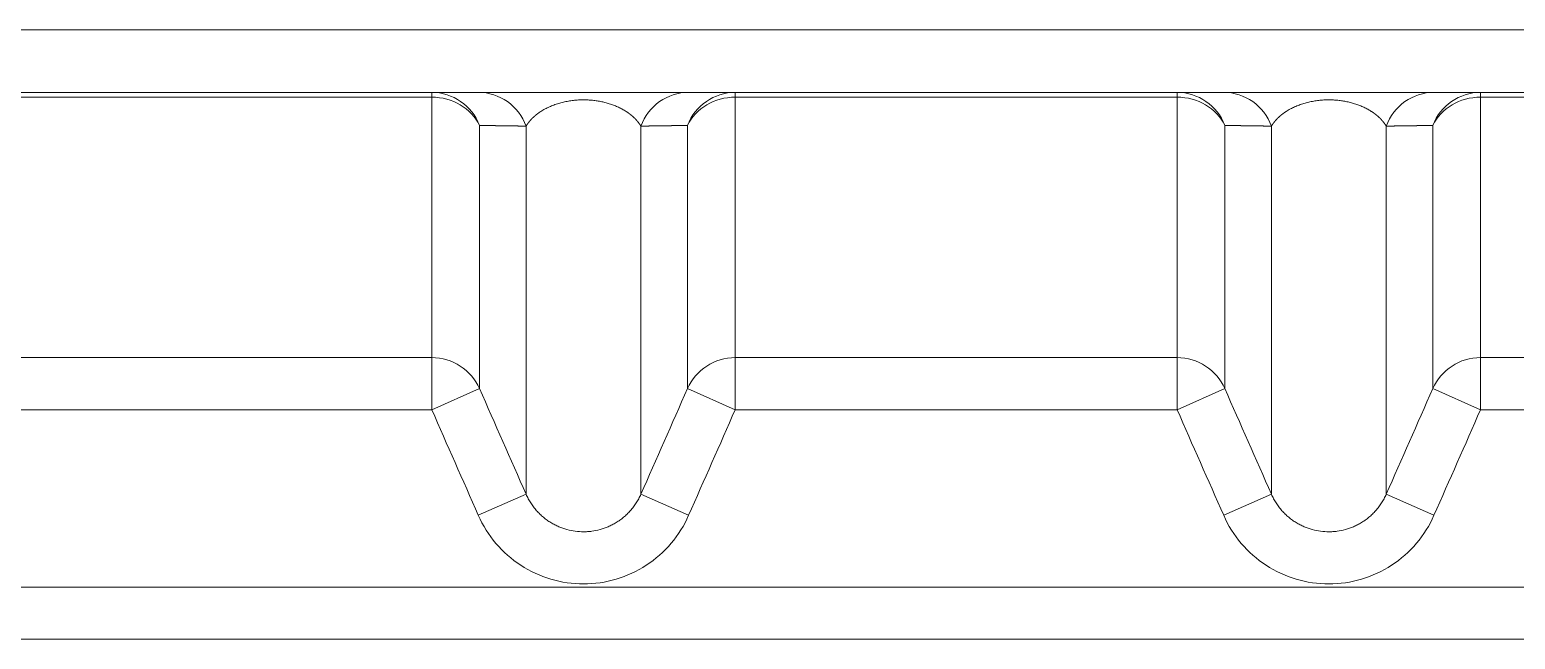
# Model space of a CAD drawing. Header units: millimetres. Extents: x 4664 to 8864, y -38 to 2932.
# Drawn here: x 8161.07 to 8198.24, y 2135.55 to 2150.79 of the extents above; entities that cross this region are included whole.
import ezdxf

# ---------------------------------------------------------------- set-up
doc = ezdxf.new("R2010")
doc.units = ezdxf.units.MM

msp = doc.modelspace()

# ---------------------------------------------------------------- linework, layer by layer
at = {"lineweight": 5}
for p, q in [((8119.646, 2150.793), (8267.512, 2150.793)), ((8267.481, 2149.226), (8119.677, 2149.226)), ((8171.134, 2141.289), (8171.134, 2149.226)), ((8178.727, 2141.289), (8178.727, 2149.226)), ((8189.783, 2141.289), (8189.783, 2149.226)), ((8197.375, 2141.289), (8197.375, 2149.226)), ((8160.078, 2149.106), (8171.134, 2149.106)), ((8178.727, 2149.106), (8189.783, 2149.106)), ((8197.375, 2149.106), (8208.431, 2149.106)), ((8172.329, 2141.816), (8172.329, 2148.399)), ((8173.494, 2148.383), (8173.494, 2139.174)), ((8176.367, 2148.383), (8176.367, 2139.174)), ((8177.532, 2148.399), (8177.532, 2141.816)), ((8190.977, 2141.816), (8190.977, 2148.399)), ((8192.142, 2148.383), (8192.142, 2139.174)), ((8195.015, 2148.383), (8195.015, 2139.174)), ((8196.181, 2148.399), (8196.181, 2141.816)), ((8171.134, 2142.593), (8160.078, 2142.593)), ((8189.783, 2142.593), (8178.727, 2142.593)), ((8208.431, 2142.593), (8197.375, 2142.593)), ((8171.134, 2141.289), (8172.329, 2141.816)), ((8178.727, 2141.289), (8177.532, 2141.816)), ((8189.783, 2141.289), (8190.977, 2141.816)), ((8197.375, 2141.289), (8196.181, 2141.816)), ((8160.078, 2141.289), (8171.134, 2141.289)), ((8178.727, 2141.289), (8189.783, 2141.289)), ((8197.375, 2141.289), (8208.431, 2141.289)), ((8172.299, 2138.647), (8173.494, 2139.174)), ((8177.561, 2138.647), (8176.367, 2139.174)), ((8190.948, 2138.647), (8192.142, 2139.174)), ((8196.21, 2138.647), (8195.015, 2139.174)), ((8274.819, 2136.852), (8112.339, 2136.852)), ((8112.339, 2135.546), (8274.819, 2135.546))]:
    msp.add_line(p, q, dxfattribs=at)
at = {"lineweight": 5, "extrusion": (0, 0, -1)}
for centre, major_axis, ratio, start_param, end_param in [((8171.134, 2147.92), (0, 1.306), 0.98331, 0, 1.19525), ((8172.299, 2147.92), (0, 1.306), 0.978111, 0, 1.208972), ((8177.561, 2147.92), (0, 1.306), 0.978111, 5.074213, 6.283185), ((8178.727, 2147.92), (0, 1.306), 0.98331, 5.087935, 6.283185), ((8189.783, 2147.92), (0, 1.306), 0.98331, 0, 1.19525), ((8190.948, 2147.92), (0, 1.306), 0.978111, 0, 1.208972), ((8196.21, 2147.92), (0, 1.306), 0.978111, 5.074213, 6.283185), ((8197.375, 2147.92), (0, 1.306), 0.98331, 5.087935, 6.283185), ((8171.134, 2147.92), (1.306, 0), 0.907984, 4.712389, 5.867354), ((8178.727, 2147.92), (1.306, 0), 0.907984, 3.557424, 4.712389), ((8189.783, 2147.92), (1.306, 0), 0.907984, 4.712389, 5.867354), ((8197.375, 2147.92), (1.306, 0), 0.907984, 3.557424, 4.712389), ((8171.134, 2141.289), (1.306, 0), 0.998861, 4.712389, 5.867354), ((8178.727, 2141.289), (1.306, 0), 0.998861, 3.557424, 4.712389), ((8189.783, 2141.289), (1.306, 0), 0.998861, 4.712389, 5.867354), ((8197.375, 2141.289), (1.306, 0), 0.998861, 3.557424, 4.712389)]:
    msp.add_ellipse(centre, major_axis=major_axis, ratio=ratio, start_param=start_param, end_param=end_param, dxfattribs=at)
at = {"lineweight": 5}
for points, knots in [([(8173.494, 2148.383), (8173.495, 2148.384), (8173.496, 2148.386), (8173.498, 2148.39), (8173.501, 2148.394), (8173.503, 2148.397), (8173.505, 2148.401), (8173.508, 2148.405), (8173.51, 2148.408), (8173.513, 2148.412), (8173.515, 2148.416), (8173.518, 2148.419), (8173.52, 2148.423), (8173.523, 2148.427), (8173.525, 2148.43), (8173.528, 2148.434), (8173.53, 2148.437), (8173.533, 2148.441), (8173.535, 2148.445), (8173.538, 2148.448), (8173.54, 2148.452), (8173.543, 2148.455), (8173.546, 2148.459), (8173.548, 2148.462), (8173.551, 2148.466), (8173.554, 2148.469), (8173.556, 2148.473), (8173.559, 2148.476), (8173.562, 2148.48), (8173.564, 2148.483), (8173.567, 2148.486), (8173.57, 2148.49), (8173.573, 2148.493), (8173.576, 2148.497), (8173.578, 2148.5), (8173.581, 2148.503), (8173.584, 2148.507), (8173.587, 2148.51), (8173.59, 2148.514), (8173.593, 2148.517), (8173.596, 2148.52), (8173.598, 2148.524), (8173.601, 2148.527), (8173.604, 2148.53), (8173.607, 2148.533), (8173.61, 2148.537), (8173.613, 2148.54), (8173.616, 2148.543), (8173.619, 2148.546), (8173.622, 2148.55), (8173.625, 2148.553), (8173.628, 2148.556), (8173.631, 2148.559), (8173.634, 2148.563), (8173.638, 2148.566), (8173.641, 2148.569), (8173.644, 2148.572), (8173.647, 2148.575), (8173.65, 2148.578), (8173.653, 2148.581), (8173.656, 2148.585), (8173.659, 2148.588), (8173.663, 2148.591), (8173.666, 2148.594), (8173.669, 2148.597), (8173.672, 2148.6), (8173.676, 2148.603), (8173.679, 2148.606), (8173.682, 2148.609), (8173.685, 2148.612), (8173.689, 2148.615), (8173.692, 2148.618), (8173.695, 2148.621), (8173.699, 2148.624), (8173.702, 2148.627), (8173.705, 2148.63), (8173.709, 2148.633), (8173.712, 2148.636), (8173.715, 2148.639), (8173.719, 2148.642), (8173.722, 2148.645), (8173.726, 2148.648), (8173.729, 2148.651), (8173.732, 2148.653), (8173.736, 2148.656), (8173.739, 2148.659), (8173.743, 2148.662), (8173.746, 2148.665), (8173.75, 2148.668), (8173.753, 2148.67), (8173.757, 2148.673), (8173.76, 2148.676), (8173.764, 2148.679), (8173.767, 2148.681), (8173.771, 2148.684), (8173.775, 2148.687), (8173.778, 2148.69), (8173.782, 2148.692), (8173.785, 2148.695), (8173.789, 2148.698), (8173.792, 2148.7), (8173.796, 2148.703), (8173.8, 2148.706), (8173.803, 2148.708), (8173.807, 2148.711), (8173.811, 2148.714), (8173.814, 2148.716), (8173.818, 2148.719), (8173.822, 2148.722), (8173.825, 2148.724), (8173.829, 2148.727), (8173.833, 2148.729), (8173.837, 2148.732), (8173.84, 2148.734), (8173.844, 2148.737), (8173.848, 2148.739), (8173.852, 2148.742), (8173.855, 2148.744), (8173.859, 2148.747), (8173.863, 2148.749), (8173.881, 2148.761), (8173.915, 2148.782), (8173.966, 2148.811), (8174.019, 2148.838), (8174.074, 2148.864), (8174.13, 2148.888), (8174.187, 2148.91), (8174.245, 2148.93), (8174.304, 2148.949), (8174.364, 2148.966), (8174.425, 2148.981), (8174.487, 2148.995), (8174.549, 2149.007), (8174.612, 2149.017), (8174.676, 2149.025), (8174.739, 2149.031), (8174.803, 2149.036), (8174.867, 2149.039), (8174.929, 2149.04), (8174.989, 2149.039), (8175.046, 2149.037), (8175.104, 2149.033), (8175.161, 2149.028), (8175.218, 2149.021), (8175.274, 2149.013), (8175.331, 2149.003), (8175.387, 2148.992), (8175.442, 2148.98), (8175.497, 2148.966), (8175.551, 2148.951), (8175.604, 2148.934), (8175.657, 2148.916), (8175.708, 2148.897), (8175.759, 2148.876), (8175.809, 2148.854), (8175.857, 2148.83), (8175.904, 2148.805), (8175.95, 2148.779), (8175.982, 2148.76), (8176.001, 2148.747), (8176.007, 2148.743), (8176.014, 2148.738), (8176.021, 2148.734), (8176.028, 2148.729), (8176.034, 2148.725), (8176.041, 2148.72), (8176.048, 2148.715), (8176.054, 2148.711), (8176.061, 2148.706), (8176.067, 2148.701), (8176.074, 2148.696), (8176.08, 2148.691), (8176.087, 2148.686), (8176.093, 2148.681), (8176.1, 2148.677), (8176.106, 2148.671), (8176.112, 2148.666), (8176.119, 2148.661), (8176.125, 2148.656), (8176.131, 2148.651), (8176.137, 2148.646), (8176.143, 2148.641), (8176.149, 2148.635), (8176.156, 2148.63), (8176.162, 2148.625), (8176.168, 2148.619), (8176.173, 2148.614), (8176.179, 2148.608), (8176.185, 2148.603), (8176.191, 2148.597), (8176.197, 2148.592), (8176.203, 2148.586), (8176.208, 2148.581), (8176.214, 2148.575), (8176.22, 2148.569), (8176.225, 2148.564), (8176.231, 2148.558), (8176.236, 2148.552), (8176.242, 2148.546), (8176.247, 2148.54), (8176.253, 2148.534), (8176.258, 2148.528), (8176.263, 2148.522), (8176.268, 2148.516), (8176.274, 2148.51), (8176.279, 2148.504), (8176.284, 2148.498), (8176.289, 2148.492), (8176.294, 2148.486), (8176.299, 2148.48), (8176.304, 2148.474), (8176.309, 2148.467), (8176.313, 2148.461), (8176.318, 2148.455), (8176.323, 2148.448), (8176.327, 2148.442), (8176.332, 2148.435), (8176.337, 2148.429), (8176.341, 2148.422), (8176.345, 2148.416), (8176.35, 2148.409), (8176.354, 2148.403), (8176.358, 2148.396), (8176.363, 2148.389), (8176.365, 2148.385), (8176.367, 2148.383)], [0, 0, 0, 0, 0.002514, 0.005021, 0.00752, 0.010013, 0.012498, 0.014977, 0.017448, 0.019913, 0.02237, 0.02482, 0.027263, 0.029699, 0.032128, 0.03455, 0.036964, 0.039372, 0.041773, 0.044166, 0.046552, 0.048932, 0.051304, 0.053669, 0.056027, 0.058378, 0.060722, 0.063059, 0.065389, 0.067711, 0.070027, 0.072336, 0.074637, 0.076931, 0.079219, 0.081499, 0.083772, 0.086038, 0.088297, 0.090549, 0.092794, 0.095031, 0.097262, 0.099486, 0.101702, 0.103912, 0.106114, 0.108309, 0.110498, 0.112679, 0.114853, 0.11702, 0.11918, 0.121333, 0.123478, 0.125617, 0.127749, 0.129873, 0.131991, 0.134101, 0.136205, 0.138301, 0.14039, 0.142473, 0.144548, 0.146616, 0.148677, 0.150731, 0.152778, 0.154818, 0.15685, 0.158876, 0.160895, 0.162906, 0.164911, 0.166909, 0.168899, 0.170883, 0.172859, 0.174828, 0.176791, 0.178746, 0.180694, 0.182635, 0.18457, 0.186497, 0.188417, 0.19033, 0.192236, 0.194135, 0.196027, 0.197912, 0.19979, 0.201661, 0.203525, 0.205382, 0.207231, 0.209074, 0.21091, 0.212739, 0.214561, 0.216376, 0.218183, 0.219984, 0.221778, 0.223565, 0.225345, 0.227118, 0.228883, 0.230642, 0.232394, 0.234139, 0.235877, 0.237608, 0.239332, 0.241049, 0.242759, 0.244462, 0.246158, 0.247847, 0.249529, 0.270675, 0.290846, 0.310051, 0.328303, 0.345614, 0.362001, 0.377483, 0.392086, 0.405836, 0.41877, 0.430929, 0.442364, 0.453136, 0.463321, 0.473004, 0.48229, 0.491292, 0.50014, 0.50808, 0.516138, 0.524408, 0.532974, 0.541916, 0.5513, 0.561186, 0.571624, 0.582656, 0.594318, 0.60664, 0.619647, 0.633362, 0.647801, 0.66298, 0.678912, 0.695608, 0.713077, 0.731328, 0.750365, 0.753403, 0.756464, 0.759548, 0.762654, 0.765783, 0.768934, 0.772108, 0.775306, 0.778525, 0.781768, 0.785034, 0.788322, 0.791633, 0.794967, 0.798324, 0.801703, 0.805106, 0.808531, 0.81198, 0.815451, 0.818945, 0.822462, 0.826003, 0.829566, 0.833151, 0.83676, 0.840392, 0.844047, 0.847725, 0.851426, 0.85515, 0.858897, 0.862666, 0.866459, 0.870275, 0.874114, 0.877976, 0.881861, 0.885769, 0.8897, 0.893654, 0.897631, 0.901631, 0.905654, 0.909701, 0.91377, 0.917862, 0.921978, 0.926116, 0.930278, 0.934462, 0.93867, 0.942901, 0.947155, 0.951432, 0.955732, 0.960055, 0.964401, 0.96877, 0.973162, 0.977577, 0.982016, 0.986477, 0.990962, 0.995469, 1, 1, 1, 1]), ([(8192.142, 2148.383), (8192.143, 2148.384), (8192.145, 2148.386), (8192.147, 2148.39), (8192.149, 2148.394), (8192.152, 2148.397), (8192.154, 2148.401), (8192.156, 2148.405), (8192.159, 2148.408), (8192.161, 2148.412), (8192.164, 2148.416), (8192.166, 2148.419), (8192.169, 2148.423), (8192.171, 2148.427), (8192.174, 2148.43), (8192.176, 2148.434), (8192.179, 2148.437), (8192.181, 2148.441), (8192.184, 2148.445), (8192.186, 2148.448), (8192.189, 2148.452), (8192.192, 2148.455), (8192.194, 2148.459), (8192.197, 2148.462), (8192.2, 2148.466), (8192.202, 2148.469), (8192.205, 2148.473), (8192.208, 2148.476), (8192.21, 2148.48), (8192.213, 2148.483), (8192.216, 2148.486), (8192.219, 2148.49), (8192.221, 2148.493), (8192.224, 2148.497), (8192.227, 2148.5), (8192.23, 2148.503), (8192.233, 2148.507), (8192.236, 2148.51), (8192.238, 2148.514), (8192.241, 2148.517), (8192.244, 2148.52), (8192.247, 2148.524), (8192.25, 2148.527), (8192.253, 2148.53), (8192.256, 2148.533), (8192.259, 2148.537), (8192.262, 2148.54), (8192.265, 2148.543), (8192.268, 2148.546), (8192.271, 2148.55), (8192.274, 2148.553), (8192.277, 2148.556), (8192.28, 2148.559), (8192.283, 2148.563), (8192.286, 2148.566), (8192.289, 2148.569), (8192.292, 2148.572), (8192.295, 2148.575), (8192.299, 2148.578), (8192.302, 2148.581), (8192.305, 2148.585), (8192.308, 2148.588), (8192.311, 2148.591), (8192.315, 2148.594), (8192.318, 2148.597), (8192.321, 2148.6), (8192.324, 2148.603), (8192.327, 2148.606), (8192.331, 2148.609), (8192.334, 2148.612), (8192.337, 2148.615), (8192.341, 2148.618), (8192.344, 2148.621), (8192.347, 2148.624), (8192.351, 2148.627), (8192.354, 2148.63), (8192.357, 2148.633), (8192.361, 2148.636), (8192.364, 2148.639), (8192.367, 2148.642), (8192.371, 2148.645), (8192.374, 2148.648), (8192.378, 2148.651), (8192.381, 2148.653), (8192.385, 2148.656), (8192.388, 2148.659), (8192.391, 2148.662), (8192.395, 2148.665), (8192.398, 2148.668), (8192.402, 2148.67), (8192.405, 2148.673), (8192.409, 2148.676), (8192.412, 2148.679), (8192.416, 2148.681), (8192.42, 2148.684), (8192.423, 2148.687), (8192.427, 2148.69), (8192.43, 2148.692), (8192.434, 2148.695), (8192.437, 2148.698), (8192.441, 2148.7), (8192.445, 2148.703), (8192.448, 2148.706), (8192.452, 2148.708), (8192.456, 2148.711), (8192.459, 2148.714), (8192.463, 2148.716), (8192.467, 2148.719), (8192.47, 2148.722), (8192.474, 2148.724), (8192.478, 2148.727), (8192.481, 2148.729), (8192.485, 2148.732), (8192.489, 2148.734), (8192.493, 2148.737), (8192.496, 2148.739), (8192.5, 2148.742), (8192.504, 2148.744), (8192.508, 2148.747), (8192.511, 2148.749), (8192.53, 2148.761), (8192.564, 2148.782), (8192.615, 2148.811), (8192.668, 2148.838), (8192.722, 2148.864), (8192.778, 2148.888), (8192.835, 2148.91), (8192.894, 2148.93), (8192.953, 2148.949), (8193.013, 2148.966), (8193.074, 2148.981), (8193.136, 2148.995), (8193.198, 2149.007), (8193.261, 2149.017), (8193.324, 2149.025), (8193.388, 2149.031), (8193.452, 2149.036), (8193.516, 2149.039), (8193.578, 2149.04), (8193.637, 2149.039), (8193.695, 2149.037), (8193.752, 2149.033), (8193.809, 2149.028), (8193.866, 2149.021), (8193.923, 2149.013), (8193.979, 2149.003), (8194.035, 2148.992), (8194.091, 2148.98), (8194.145, 2148.966), (8194.199, 2148.951), (8194.253, 2148.934), (8194.305, 2148.916), (8194.357, 2148.897), (8194.408, 2148.876), (8194.457, 2148.854), (8194.506, 2148.83), (8194.553, 2148.805), (8194.599, 2148.779), (8194.63, 2148.76), (8194.649, 2148.747), (8194.656, 2148.743), (8194.663, 2148.738), (8194.67, 2148.734), (8194.676, 2148.729), (8194.683, 2148.725), (8194.69, 2148.72), (8194.696, 2148.715), (8194.703, 2148.711), (8194.709, 2148.706), (8194.716, 2148.701), (8194.723, 2148.696), (8194.729, 2148.691), (8194.735, 2148.686), (8194.742, 2148.681), (8194.748, 2148.677), (8194.755, 2148.671), (8194.761, 2148.666), (8194.767, 2148.661), (8194.773, 2148.656), (8194.78, 2148.651), (8194.786, 2148.646), (8194.792, 2148.641), (8194.798, 2148.635), (8194.804, 2148.63), (8194.81, 2148.625), (8194.816, 2148.619), (8194.822, 2148.614), (8194.828, 2148.608), (8194.834, 2148.603), (8194.84, 2148.597), (8194.846, 2148.592), (8194.851, 2148.586), (8194.857, 2148.581), (8194.863, 2148.575), (8194.868, 2148.569), (8194.874, 2148.564), (8194.879, 2148.558), (8194.885, 2148.552), (8194.89, 2148.546), (8194.896, 2148.54), (8194.901, 2148.534), (8194.906, 2148.528), (8194.912, 2148.522), (8194.917, 2148.516), (8194.922, 2148.51), (8194.927, 2148.504), (8194.932, 2148.498), (8194.937, 2148.492), (8194.942, 2148.486), (8194.947, 2148.48), (8194.952, 2148.474), (8194.957, 2148.467), (8194.962, 2148.461), (8194.967, 2148.455), (8194.971, 2148.448), (8194.976, 2148.442), (8194.981, 2148.435), (8194.985, 2148.429), (8194.99, 2148.422), (8194.994, 2148.416), (8194.998, 2148.409), (8195.003, 2148.403), (8195.007, 2148.396), (8195.011, 2148.389), (8195.014, 2148.385), (8195.015, 2148.383)], [0, 0, 0, 0, 0.002514, 0.005021, 0.00752, 0.010013, 0.012498, 0.014977, 0.017448, 0.019913, 0.02237, 0.02482, 0.027263, 0.029699, 0.032128, 0.03455, 0.036964, 0.039372, 0.041773, 0.044166, 0.046552, 0.048932, 0.051304, 0.053669, 0.056027, 0.058378, 0.060722, 0.063059, 0.065389, 0.067711, 0.070027, 0.072336, 0.074637, 0.076931, 0.079219, 0.081499, 0.083772, 0.086038, 0.088297, 0.090549, 0.092794, 0.095031, 0.097262, 0.099486, 0.101702, 0.103912, 0.106114, 0.108309, 0.110498, 0.112679, 0.114853, 0.11702, 0.11918, 0.121333, 0.123478, 0.125617, 0.127749, 0.129873, 0.131991, 0.134101, 0.136205, 0.138301, 0.14039, 0.142473, 0.144548, 0.146616, 0.148677, 0.150731, 0.152778, 0.154818, 0.15685, 0.158876, 0.160895, 0.162906, 0.164911, 0.166909, 0.168899, 0.170883, 0.172859, 0.174828, 0.176791, 0.178746, 0.180694, 0.182635, 0.18457, 0.186497, 0.188417, 0.19033, 0.192236, 0.194135, 0.196027, 0.197912, 0.19979, 0.201661, 0.203525, 0.205382, 0.207231, 0.209074, 0.21091, 0.212739, 0.214561, 0.216376, 0.218183, 0.219984, 0.221778, 0.223565, 0.225345, 0.227118, 0.228883, 0.230642, 0.232394, 0.234139, 0.235877, 0.237608, 0.239332, 0.241049, 0.242759, 0.244462, 0.246158, 0.247847, 0.249529, 0.270675, 0.290846, 0.310051, 0.328303, 0.345614, 0.362001, 0.377483, 0.392086, 0.405836, 0.41877, 0.430929, 0.442364, 0.453136, 0.463321, 0.473004, 0.48229, 0.491292, 0.50014, 0.50808, 0.516138, 0.524408, 0.532974, 0.541916, 0.5513, 0.561186, 0.571624, 0.582656, 0.594318, 0.60664, 0.619647, 0.633362, 0.647801, 0.66298, 0.678912, 0.695608, 0.713077, 0.731328, 0.750365, 0.753403, 0.756464, 0.759548, 0.762654, 0.765783, 0.768934, 0.772108, 0.775306, 0.778525, 0.781768, 0.785034, 0.788322, 0.791633, 0.794967, 0.798324, 0.801703, 0.805106, 0.808531, 0.81198, 0.815451, 0.818945, 0.822462, 0.826003, 0.829566, 0.833151, 0.83676, 0.840392, 0.844047, 0.847725, 0.851426, 0.85515, 0.858897, 0.862666, 0.866459, 0.870275, 0.874114, 0.877976, 0.881861, 0.885769, 0.8897, 0.893654, 0.897631, 0.901631, 0.905654, 0.909701, 0.91377, 0.917862, 0.921978, 0.926116, 0.930278, 0.934462, 0.93867, 0.942901, 0.947155, 0.951432, 0.955732, 0.960055, 0.964401, 0.96877, 0.973162, 0.977577, 0.982016, 0.986477, 0.990962, 0.995469, 1, 1, 1, 1]), ([(8172.329, 2148.399), (8172.333, 2148.399), (8172.341, 2148.399), (8172.354, 2148.399), (8172.367, 2148.399), (8172.379, 2148.399), (8172.392, 2148.398), (8172.405, 2148.398), (8172.418, 2148.398), (8172.43, 2148.398), (8172.443, 2148.398), (8172.456, 2148.397), (8172.469, 2148.397), (8172.482, 2148.397), (8172.495, 2148.397), (8172.508, 2148.397), (8172.521, 2148.396), (8172.534, 2148.396), (8172.547, 2148.396), (8172.56, 2148.396), (8172.573, 2148.396), (8172.586, 2148.396), (8172.599, 2148.395), (8172.612, 2148.395), (8172.626, 2148.395), (8172.639, 2148.395), (8172.652, 2148.395), (8172.665, 2148.394), (8172.679, 2148.394), (8172.692, 2148.394), (8172.705, 2148.394), (8172.719, 2148.394), (8172.732, 2148.393), (8172.746, 2148.393), (8172.759, 2148.393), (8172.772, 2148.393), (8172.786, 2148.393), (8172.799, 2148.392), (8172.813, 2148.392), (8172.827, 2148.392), (8172.84, 2148.392), (8172.854, 2148.392), (8172.868, 2148.391), (8172.881, 2148.391), (8172.895, 2148.391), (8172.909, 2148.391), (8172.922, 2148.391), (8172.936, 2148.39), (8172.95, 2148.39), (8172.964, 2148.39), (8172.978, 2148.39), (8172.992, 2148.39), (8173.005, 2148.389), (8173.019, 2148.389), (8173.033, 2148.389), (8173.047, 2148.389), (8173.061, 2148.389), (8173.075, 2148.388), (8173.09, 2148.388), (8173.104, 2148.388), (8173.118, 2148.388), (8173.132, 2148.388), (8173.146, 2148.387), (8173.16, 2148.387), (8173.174, 2148.387), (8173.189, 2148.387), (8173.203, 2148.387), (8173.217, 2148.386), (8173.232, 2148.386), (8173.246, 2148.386), (8173.26, 2148.386), (8173.275, 2148.386), (8173.289, 2148.385), (8173.304, 2148.385), (8173.318, 2148.385), (8173.333, 2148.385), (8173.347, 2148.385), (8173.362, 2148.384), (8173.376, 2148.384), (8173.391, 2148.384), (8173.405, 2148.384), (8173.42, 2148.384), (8173.435, 2148.383), (8173.45, 2148.383), (8173.464, 2148.383), (8173.479, 2148.383), (8173.489, 2148.383), (8173.494, 2148.383)], [0, 0, 0, 0, 0.011621, 0.023246, 0.034874, 0.046504, 0.058138, 0.069775, 0.081415, 0.093058, 0.104705, 0.116354, 0.128007, 0.139663, 0.151322, 0.162985, 0.174651, 0.186319, 0.197992, 0.209667, 0.221346, 0.233028, 0.244713, 0.256402, 0.268094, 0.279789, 0.291488, 0.30319, 0.314896, 0.326605, 0.338317, 0.350033, 0.361752, 0.373475, 0.385201, 0.39693, 0.408663, 0.4204, 0.43214, 0.443883, 0.45563, 0.467381, 0.479135, 0.490893, 0.502654, 0.514419, 0.526187, 0.537959, 0.549735, 0.561514, 0.573297, 0.585084, 0.596874, 0.608668, 0.620465, 0.632267, 0.644072, 0.65588, 0.667693, 0.679509, 0.691329, 0.703153, 0.71498, 0.726811, 0.738646, 0.750485, 0.762328, 0.774174, 0.786025, 0.797879, 0.809737, 0.821599, 0.833465, 0.845335, 0.857208, 0.869086, 0.880967, 0.892853, 0.904742, 0.916635, 0.928532, 0.940434, 0.952339, 0.964248, 0.976161, 0.988079, 1, 1, 1, 1]), ([(8176.367, 2148.383), (8176.372, 2148.383), (8176.382, 2148.383), (8176.396, 2148.383), (8176.411, 2148.383), (8176.426, 2148.383), (8176.441, 2148.384), (8176.455, 2148.384), (8176.47, 2148.384), (8176.484, 2148.384), (8176.499, 2148.384), (8176.514, 2148.385), (8176.528, 2148.385), (8176.543, 2148.385), (8176.557, 2148.385), (8176.572, 2148.385), (8176.586, 2148.386), (8176.6, 2148.386), (8176.615, 2148.386), (8176.629, 2148.386), (8176.643, 2148.386), (8176.658, 2148.387), (8176.672, 2148.387), (8176.686, 2148.387), (8176.7, 2148.387), (8176.715, 2148.387), (8176.729, 2148.388), (8176.743, 2148.388), (8176.757, 2148.388), (8176.771, 2148.388), (8176.785, 2148.388), (8176.799, 2148.389), (8176.813, 2148.389), (8176.827, 2148.389), (8176.841, 2148.389), (8176.855, 2148.389), (8176.869, 2148.39), (8176.883, 2148.39), (8176.897, 2148.39), (8176.911, 2148.39), (8176.924, 2148.39), (8176.938, 2148.391), (8176.952, 2148.391), (8176.966, 2148.391), (8176.979, 2148.391), (8176.993, 2148.391), (8177.007, 2148.392), (8177.02, 2148.392), (8177.034, 2148.392), (8177.048, 2148.392), (8177.061, 2148.392), (8177.075, 2148.393), (8177.088, 2148.393), (8177.102, 2148.393), (8177.115, 2148.393), (8177.129, 2148.393), (8177.142, 2148.394), (8177.155, 2148.394), (8177.169, 2148.394), (8177.182, 2148.394), (8177.195, 2148.394), (8177.209, 2148.395), (8177.222, 2148.395), (8177.235, 2148.395), (8177.248, 2148.395), (8177.261, 2148.395), (8177.275, 2148.396), (8177.288, 2148.396), (8177.301, 2148.396), (8177.314, 2148.396), (8177.327, 2148.396), (8177.34, 2148.396), (8177.353, 2148.397), (8177.366, 2148.397), (8177.379, 2148.397), (8177.392, 2148.397), (8177.405, 2148.397), (8177.417, 2148.398), (8177.43, 2148.398), (8177.443, 2148.398), (8177.456, 2148.398), (8177.469, 2148.398), (8177.481, 2148.399), (8177.494, 2148.399), (8177.507, 2148.399), (8177.519, 2148.399), (8177.528, 2148.399), (8177.532, 2148.399)], [0, 0, 0, 0, 0.011921, 0.023839, 0.035752, 0.047661, 0.059566, 0.071468, 0.083365, 0.095258, 0.107147, 0.119033, 0.130914, 0.142792, 0.154665, 0.166535, 0.178401, 0.190263, 0.202121, 0.213975, 0.225826, 0.237672, 0.249515, 0.261354, 0.273189, 0.28502, 0.296847, 0.308671, 0.320491, 0.332307, 0.34412, 0.355928, 0.367733, 0.379535, 0.391332, 0.403126, 0.414916, 0.426703, 0.438486, 0.450265, 0.462041, 0.473813, 0.485581, 0.497346, 0.509107, 0.520865, 0.532619, 0.54437, 0.556117, 0.56786, 0.5796, 0.591337, 0.60307, 0.614799, 0.626525, 0.638248, 0.649967, 0.661683, 0.673395, 0.685104, 0.69681, 0.708512, 0.720211, 0.731906, 0.743598, 0.755287, 0.766972, 0.778654, 0.790333, 0.802008, 0.813681, 0.825349, 0.837015, 0.848678, 0.860337, 0.871993, 0.883646, 0.895295, 0.906942, 0.918585, 0.930225, 0.941862, 0.953496, 0.965126, 0.976754, 0.988379, 1, 1, 1, 1]), ([(8190.977, 2148.399), (8190.981, 2148.399), (8190.99, 2148.399), (8191.003, 2148.399), (8191.015, 2148.399), (8191.028, 2148.399), (8191.041, 2148.398), (8191.053, 2148.398), (8191.066, 2148.398), (8191.079, 2148.398), (8191.092, 2148.398), (8191.105, 2148.397), (8191.118, 2148.397), (8191.13, 2148.397), (8191.143, 2148.397), (8191.156, 2148.397), (8191.169, 2148.396), (8191.182, 2148.396), (8191.195, 2148.396), (8191.209, 2148.396), (8191.222, 2148.396), (8191.235, 2148.396), (8191.248, 2148.395), (8191.261, 2148.395), (8191.274, 2148.395), (8191.287, 2148.395), (8191.301, 2148.395), (8191.314, 2148.394), (8191.327, 2148.394), (8191.341, 2148.394), (8191.354, 2148.394), (8191.367, 2148.394), (8191.381, 2148.393), (8191.394, 2148.393), (8191.408, 2148.393), (8191.421, 2148.393), (8191.435, 2148.393), (8191.448, 2148.392), (8191.462, 2148.392), (8191.475, 2148.392), (8191.489, 2148.392), (8191.502, 2148.392), (8191.516, 2148.391), (8191.53, 2148.391), (8191.544, 2148.391), (8191.557, 2148.391), (8191.571, 2148.391), (8191.585, 2148.39), (8191.599, 2148.39), (8191.612, 2148.39), (8191.626, 2148.39), (8191.64, 2148.39), (8191.654, 2148.389), (8191.668, 2148.389), (8191.682, 2148.389), (8191.696, 2148.389), (8191.71, 2148.389), (8191.724, 2148.388), (8191.738, 2148.388), (8191.752, 2148.388), (8191.766, 2148.388), (8191.78, 2148.388), (8191.795, 2148.387), (8191.809, 2148.387), (8191.823, 2148.387), (8191.837, 2148.387), (8191.852, 2148.387), (8191.866, 2148.386), (8191.88, 2148.386), (8191.895, 2148.386), (8191.909, 2148.386), (8191.923, 2148.386), (8191.938, 2148.385), (8191.952, 2148.385), (8191.967, 2148.385), (8191.981, 2148.385), (8191.996, 2148.385), (8192.01, 2148.384), (8192.025, 2148.384), (8192.039, 2148.384), (8192.054, 2148.384), (8192.069, 2148.384), (8192.083, 2148.383), (8192.098, 2148.383), (8192.113, 2148.383), (8192.128, 2148.383), (8192.137, 2148.383), (8192.142, 2148.383)], [0, 0, 0, 0, 0.011621, 0.023246, 0.034874, 0.046504, 0.058138, 0.069775, 0.081415, 0.093058, 0.104705, 0.116354, 0.128007, 0.139663, 0.151322, 0.162985, 0.174651, 0.186319, 0.197992, 0.209667, 0.221346, 0.233028, 0.244713, 0.256402, 0.268094, 0.279789, 0.291488, 0.30319, 0.314896, 0.326605, 0.338317, 0.350033, 0.361752, 0.373475, 0.385201, 0.39693, 0.408663, 0.4204, 0.43214, 0.443883, 0.45563, 0.467381, 0.479135, 0.490893, 0.502654, 0.514419, 0.526187, 0.537959, 0.549735, 0.561514, 0.573297, 0.585084, 0.596874, 0.608668, 0.620465, 0.632267, 0.644072, 0.65588, 0.667693, 0.679509, 0.691329, 0.703153, 0.71498, 0.726811, 0.738646, 0.750485, 0.762328, 0.774174, 0.786025, 0.797879, 0.809737, 0.821599, 0.833465, 0.845335, 0.857208, 0.869086, 0.880967, 0.892853, 0.904742, 0.916635, 0.928532, 0.940434, 0.952339, 0.964248, 0.976161, 0.988079, 1, 1, 1, 1]), ([(8195.015, 2148.383), (8195.02, 2148.383), (8195.03, 2148.383), (8195.045, 2148.383), (8195.06, 2148.383), (8195.074, 2148.383), (8195.089, 2148.384), (8195.104, 2148.384), (8195.118, 2148.384), (8195.133, 2148.384), (8195.148, 2148.384), (8195.162, 2148.385), (8195.177, 2148.385), (8195.191, 2148.385), (8195.206, 2148.385), (8195.22, 2148.385), (8195.235, 2148.386), (8195.249, 2148.386), (8195.263, 2148.386), (8195.278, 2148.386), (8195.292, 2148.386), (8195.306, 2148.387), (8195.321, 2148.387), (8195.335, 2148.387), (8195.349, 2148.387), (8195.363, 2148.387), (8195.377, 2148.388), (8195.392, 2148.388), (8195.406, 2148.388), (8195.42, 2148.388), (8195.434, 2148.388), (8195.448, 2148.389), (8195.462, 2148.389), (8195.476, 2148.389), (8195.49, 2148.389), (8195.504, 2148.389), (8195.518, 2148.39), (8195.532, 2148.39), (8195.545, 2148.39), (8195.559, 2148.39), (8195.573, 2148.39), (8195.587, 2148.391), (8195.601, 2148.391), (8195.614, 2148.391), (8195.628, 2148.391), (8195.642, 2148.391), (8195.655, 2148.392), (8195.669, 2148.392), (8195.683, 2148.392), (8195.696, 2148.392), (8195.71, 2148.392), (8195.723, 2148.393), (8195.737, 2148.393), (8195.75, 2148.393), (8195.764, 2148.393), (8195.777, 2148.393), (8195.791, 2148.394), (8195.804, 2148.394), (8195.817, 2148.394), (8195.831, 2148.394), (8195.844, 2148.394), (8195.857, 2148.395), (8195.87, 2148.395), (8195.884, 2148.395), (8195.897, 2148.395), (8195.91, 2148.395), (8195.923, 2148.396), (8195.936, 2148.396), (8195.949, 2148.396), (8195.962, 2148.396), (8195.975, 2148.396), (8195.989, 2148.396), (8196.001, 2148.397), (8196.014, 2148.397), (8196.027, 2148.397), (8196.04, 2148.397), (8196.053, 2148.397), (8196.066, 2148.398), (8196.079, 2148.398), (8196.092, 2148.398), (8196.104, 2148.398), (8196.117, 2148.398), (8196.13, 2148.399), (8196.143, 2148.399), (8196.155, 2148.399), (8196.168, 2148.399), (8196.176, 2148.399), (8196.181, 2148.399)], [0, 0, 0, 0, 0.011921, 0.023839, 0.035752, 0.047661, 0.059566, 0.071468, 0.083365, 0.095258, 0.107147, 0.119033, 0.130914, 0.142792, 0.154665, 0.166535, 0.178401, 0.190263, 0.202121, 0.213975, 0.225826, 0.237672, 0.249515, 0.261354, 0.273189, 0.28502, 0.296847, 0.308671, 0.320491, 0.332307, 0.34412, 0.355928, 0.367733, 0.379535, 0.391332, 0.403126, 0.414916, 0.426703, 0.438486, 0.450265, 0.462041, 0.473813, 0.485581, 0.497346, 0.509107, 0.520865, 0.532619, 0.54437, 0.556117, 0.56786, 0.5796, 0.591337, 0.60307, 0.614799, 0.626525, 0.638248, 0.649967, 0.661683, 0.673395, 0.685104, 0.69681, 0.708512, 0.720211, 0.731906, 0.743598, 0.755287, 0.766972, 0.778654, 0.790333, 0.802008, 0.813681, 0.825349, 0.837015, 0.848678, 0.860337, 0.871993, 0.883646, 0.895295, 0.906942, 0.918585, 0.930225, 0.941862, 0.953496, 0.965126, 0.976754, 0.988379, 1, 1, 1, 1]), ([(8176.367, 2139.174), (8176.35, 2139.136), (8176.332, 2139.098), (8176.293, 2139.026), (8176.272, 2138.99), (8176.228, 2138.922), (8176.204, 2138.889), (8176.156, 2138.824), (8176.105, 2138.763), (8176.023, 2138.677), (8175.936, 2138.598), (8175.844, 2138.528), (8175.749, 2138.465), (8175.65, 2138.409), (8175.55, 2138.362), (8175.448, 2138.322), (8175.379, 2138.301), (8175.275, 2138.272), (8175.205, 2138.258), (8175.102, 2138.244), (8175.067, 2138.241), (8175.016, 2138.238), (8174.99, 2138.236), (8174.965, 2138.236), (8174.948, 2138.236), (8174.939, 2138.235), (8174.863, 2138.235), (8174.794, 2138.24), (8174.656, 2138.258), (8174.586, 2138.272), (8174.483, 2138.3), (8174.414, 2138.322), (8174.311, 2138.362), (8174.211, 2138.409), (8174.112, 2138.464), (8174.017, 2138.527), (8173.925, 2138.598), (8173.838, 2138.677), (8173.756, 2138.762), (8173.705, 2138.824), (8173.656, 2138.888), (8173.633, 2138.922), (8173.589, 2138.99), (8173.568, 2139.026), (8173.529, 2139.098), (8173.511, 2139.136), (8173.494, 2139.174)], [0, 0, 0, 0, 0.03125, 0.03125, 0.0625, 0.0625, 0.09375, 0.09375, 0.125, 0.15625, 0.1875, 0.21875, 0.25, 0.28125, 0.3125, 0.34375, 0.375, 0.375, 0.4375, 0.4375, 0.46875, 0.46875, 0.484375, 0.492187, 0.492187, 0.5, 0.5, 0.5625, 0.5625, 0.625, 0.625, 0.65625, 0.6875, 0.71875, 0.75, 0.78125, 0.8125, 0.84375, 0.875, 0.90625, 0.90625, 0.9375, 0.9375, 0.96875, 0.96875, 1, 1, 1, 1]), ([(8195.015, 2139.174), (8194.999, 2139.136), (8194.98, 2139.098), (8194.941, 2139.026), (8194.92, 2138.99), (8194.876, 2138.922), (8194.853, 2138.889), (8194.804, 2138.824), (8194.753, 2138.763), (8194.671, 2138.677), (8194.584, 2138.598), (8194.493, 2138.528), (8194.397, 2138.465), (8194.299, 2138.409), (8194.198, 2138.362), (8194.096, 2138.322), (8194.027, 2138.301), (8193.924, 2138.272), (8193.854, 2138.258), (8193.75, 2138.244), (8193.716, 2138.241), (8193.665, 2138.238), (8193.639, 2138.236), (8193.613, 2138.236), (8193.596, 2138.236), (8193.588, 2138.235), (8193.512, 2138.235), (8193.443, 2138.24), (8193.305, 2138.258), (8193.235, 2138.272), (8193.131, 2138.3), (8193.062, 2138.322), (8192.96, 2138.362), (8192.859, 2138.409), (8192.761, 2138.464), (8192.666, 2138.527), (8192.574, 2138.598), (8192.487, 2138.677), (8192.405, 2138.762), (8192.354, 2138.824), (8192.305, 2138.888), (8192.282, 2138.922), (8192.238, 2138.99), (8192.217, 2139.026), (8192.178, 2139.098), (8192.159, 2139.136), (8192.142, 2139.174)], [0, 0, 0, 0, 0.03125, 0.03125, 0.0625, 0.0625, 0.09375, 0.09375, 0.125, 0.15625, 0.1875, 0.21875, 0.25, 0.28125, 0.3125, 0.34375, 0.375, 0.375, 0.4375, 0.4375, 0.46875, 0.46875, 0.484375, 0.492188, 0.492188, 0.5, 0.5, 0.5625, 0.5625, 0.625, 0.625, 0.65625, 0.6875, 0.71875, 0.75, 0.78125, 0.8125, 0.84375, 0.875, 0.90625, 0.90625, 0.9375, 0.9375, 0.96875, 0.96875, 1, 1, 1, 1]), ([(8172.299, 2138.647), (8172.525, 2138.136), (8172.895, 2137.701), (8173.826, 2137.094), (8174.38, 2136.931), (8175.482, 2136.931), (8176.04, 2137.097), (8176.733, 2137.55), (8176.943, 2137.735), (8177.302, 2138.158), (8177.449, 2138.391), (8177.561, 2138.647)], [0, 0, 0, 0, 0.25, 0.25, 0.5, 0.5, 0.75, 0.75, 0.875, 0.875, 1, 1, 1, 1]), ([(8190.948, 2138.647), (8191.173, 2138.136), (8191.544, 2137.701), (8192.474, 2137.094), (8193.028, 2136.931), (8194.131, 2136.931), (8194.688, 2137.097), (8195.382, 2137.55), (8195.592, 2137.735), (8195.951, 2138.158), (8196.097, 2138.391), (8196.21, 2138.647)], [0, 0, 0, 0, 0.25, 0.25, 0.5, 0.5, 0.75, 0.75, 0.875, 0.875, 1, 1, 1, 1])]:
    msp.add_open_spline(points, degree=3, knots=knots, dxfattribs=at)
for points in [[(8173.494, 2139.174), (8173.105, 2140.055), (8172.717, 2140.935), (8172.329, 2141.816)], [(8177.532, 2141.816), (8177.144, 2140.935), (8176.755, 2140.055), (8176.367, 2139.174)], [(8192.142, 2139.174), (8191.754, 2140.055), (8191.366, 2140.935), (8190.977, 2141.816)], [(8196.181, 2141.816), (8195.792, 2140.935), (8195.404, 2140.055), (8195.015, 2139.174)], [(8171.134, 2141.289), (8171.522, 2140.408), (8171.911, 2139.528), (8172.299, 2138.647)], [(8177.561, 2138.647), (8177.95, 2139.528), (8178.338, 2140.408), (8178.727, 2141.289)], [(8189.783, 2141.289), (8190.171, 2140.408), (8190.559, 2139.528), (8190.948, 2138.647)], [(8196.21, 2138.647), (8196.599, 2139.528), (8196.987, 2140.408), (8197.375, 2141.289)]]:
    msp.add_open_spline(points, degree=3, dxfattribs=at)

doc.saveas('drawing.dxf')
